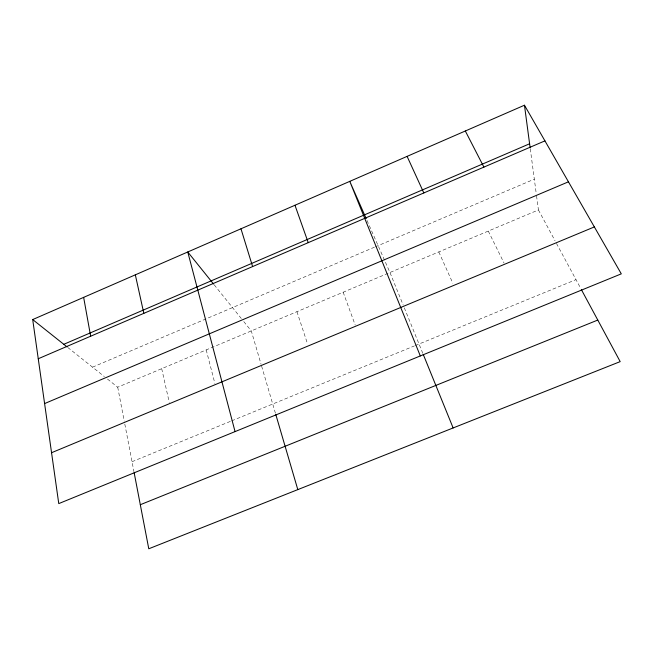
<?xml version="1.0" encoding="UTF-8"?>
<svg xmlns="http://www.w3.org/2000/svg" width="654" height="654" viewBox="0 0 654 654"><rect width="100%" height="100%" fill="white"/><g stroke="black" fill="none" stroke-linecap="round" stroke-linejoin="round"><path stroke-width="0.49" stroke-dasharray="3.27 2.45" d="M92.541 367.172L374.399 247.22M375.331 246.828L534.326 179.163M107.485 379.067L117.712 387.201L538.43 209.95L536.444 195.055M132.034 461.708L230.805 421.201M231.737 420.824L414.358 345.933M415.29 345.549L576.002 279.65M67.787 347.487L104.338 376.557M214.21 284.842L241.285 318.482M243.787 321.596L251.299 330.924L261.044 364.172M538.43 209.95L555.058 240.795M556.48 243.443L580.842 288.627M488.285 231.083L504.054 263.072M438.801 251.929L452.862 283.28M367 220.439L389.956 272.505L403.183 305.05M404.311 307.838L422.844 353.43M343.154 292.224L355.196 325.022M296.941 311.688L307.511 343.791M261.616 366.126L275.53 413.614M206.214 349.915L214.864 383.391M161.693 368.668L169.263 402.373M117.712 387.201L124.227 421.111M124.808 424.086L133.956 471.706M530.28 148.834L536.313 194.066"/><path stroke-width="0.98" d="M32.7 319.569L524.459 105.22L621.3 273.854L58.762 503.605L32.7 319.569L66.986 346.849M63.798 344.306L529.601 143.774M38.251 358.752L544.929 140.872M44.595 403.575L568.449 181.82M51.552 452.723L594.355 226.93M140.308 504.716L597.789 320.059M213.58 284.057L187.763 251.978L235.056 431.607M581.324 289.526L620.188 361.621L148.777 548.78L134.152 472.703M465.321 130.996L483.895 167.113M407.099 156.371L423.833 192.938M366.183 218.575L349.776 181.362L420.309 355.94M423.228 354.37L453.132 427.945M294.97 205.25L308.238 242.65M240.974 228.786L252.607 266.57M275.816 414.579L297.807 489.609M135.329 274.835L143.831 313.348M83.647 297.366L90.653 336.221M524.459 105.22L530.141 147.82"/></g></svg>
